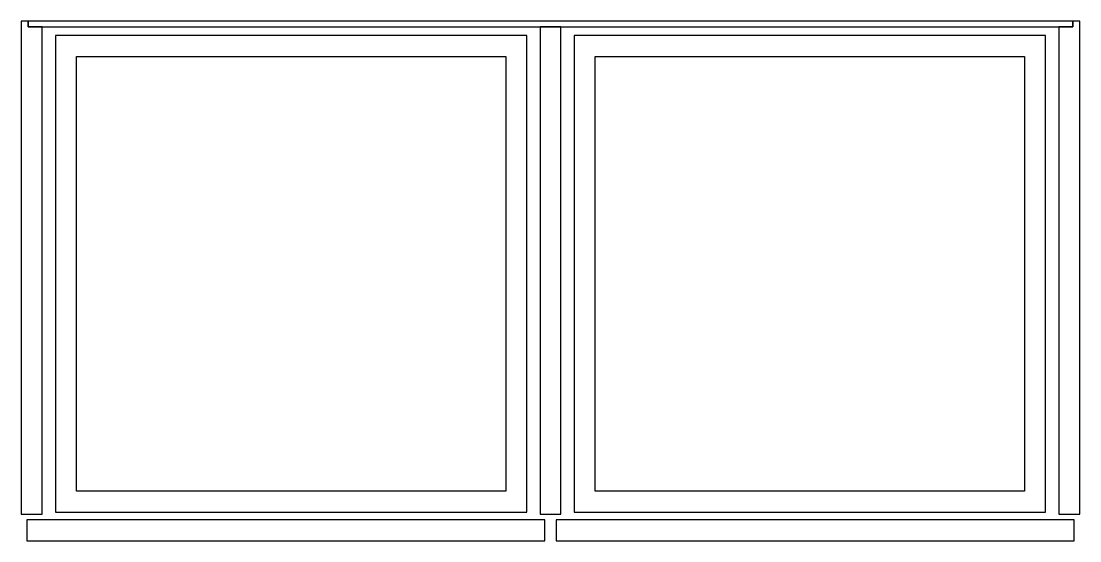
# Model space of a CAD drawing. Header units: metres. Extents: x 0 to 958, y -24 to 446.
import ezdxf

# ---------------------------------------------------------------- set-up
doc = ezdxf.new("R2010")
doc.units = ezdxf.units.M

msp = doc.modelspace()

# ---------------------------------------------------------------- linework, layer by layer
for p, q in [((6.33333, 446), (0, 446)), ((0, 446), (0, 0)), ((6.33333, 441), (6.33333, 446)), ((19, 441), (6.33333, 441)), ((952.148, 446.004), (6.3334, 446.004)), ((6.3334, 446.004), (6.3334, 441.004)), ((6.3334, 441.004), (952.148, 441.004)), ((19, 0), (19, 441)), ((488.75, 441), (469.75, 441)), ((469.75, 441), (469.75, 0)), ((488.75, 0), (488.75, 441)), ((952.167, 441), (939.499, 441)), ((939.499, 441), (939.499, 0)), ((952.148, 441.004), (952.148, 446.004)), ((958.499, 446), (952.167, 446)), ((952.167, 446), (952.167, 441)), ((958.499, 0), (958.499, 446)), ((457.75, 433), (31, 433)), ((31, 433), (31, 2)), ((457.75, 2), (457.75, 433)), ((927.5, 433), (500.75, 433)), ((500.75, 433), (500.75, 2)), ((927.5, 2), (927.5, 433)), ((50, 21), (50, 414)), ((50, 414), (438.75, 414)), ((438.75, 414), (438.75, 21)), ((519.75, 21), (519.75, 414)), ((519.75, 414), (908.5, 414)), ((908.5, 414), (908.5, 21)), ((438.75, 21), (50, 21)), ((908.5, 21), (519.75, 21)), ((0, 0), (19, 0)), ((31, 2), (457.75, 2)), ((469.75, 0), (488.75, 0)), ((500.75, 2), (927.5, 2)), ((939.499, 0), (958.499, 0)), ((474.25, -5), (5, -5)), ((5, -5), (5, -24)), ((474.25, -24), (474.25, -5)), ((953.5, -5), (484.25, -5)), ((484.25, -5), (484.25, -24)), ((953.5, -24), (953.5, -5)), ((5, -24), (474.25, -24)), ((484.25, -24), (953.5, -24))]:
    msp.add_line(p, q)

doc.saveas('drawing.dxf')
